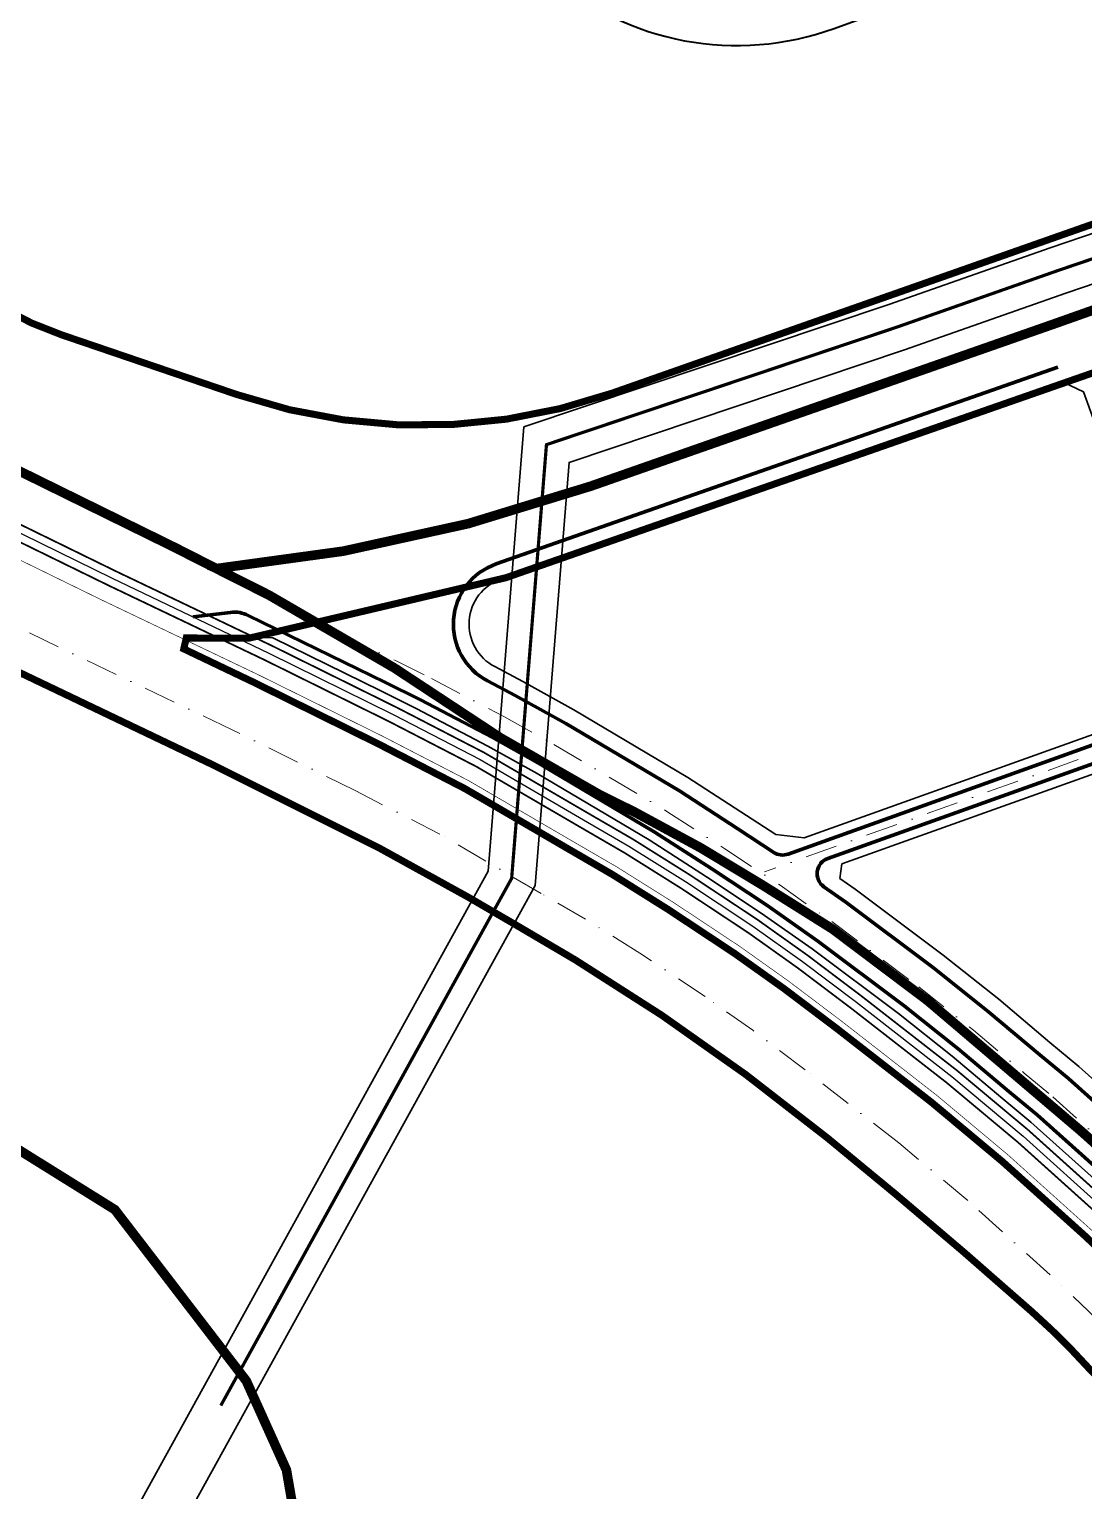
# Model space of a CAD drawing. Header units: millimetres. Extents: x 583747 to 595948, y 2304962 to 2309584.
# Drawn here: x 591019.2 to 591349.1, y 2307461.5 to 2307918.6 of the extents above; entities that cross this region are included whole.
import ezdxf

# ---------------------------------------------------------------- set-up
doc = ezdxf.new("R2010")
doc.units = ezdxf.units.MM
for name, pattern in [('CONTINOUS', [0]), ('DASHDOT', [1, 0.5, -0.25, 0, -0.25]), ('DASHED', [4.5, 3, -1.5]), ('PHANTOM2', [1.25, 0.625, -0.125, 0.125, -0.125, 0.125, -0.125]), ('RANHGIOI', [10, 6, -1.7, 0.6, -1.7]), ('RGXA', [10.3, 6, -2, 0.3, -2])]:
    doc.linetypes.add(name, pattern=pattern)
for name, color, linetype, lineweight in [('00_bo_sdd', 7, 'Continuous', 30), ('00_hanh lang DS', 255, 'Continuous', 30), ('00_o pho', 2, 'RANHGIOI', 13), ('00_tim_duong', 1, 'DASHDOT', 13), ('DUONG', 5, 'Continuous', 80), ('Duong sat do thi', 212, 'Continuous', 40), ('HE', 7, 'Continuous', 40), ('KT-DIEN110', 1, 'Continuous', 30), ('Rgphuong', 5, 'RGXA', 13), ('TREE1', 93, 'Continuous', 13)]:
    doc.layers.add(name, color=color, linetype=linetype, lineweight=lineweight)

# ---------------------------------------------------------------- blocks, each defined once
blk = doc.blocks.new('dfsdf')
at = {"layer": '00_bo_sdd'}
for p, q in [((11741.88, 12958.52), (11780.53, 12939.42)), ((11780.53, 12939.42), (11806.74, 12925.88)), ((11806.74, 12925.88), (11839.61, 12906.73)), ((11839.6, 12906.74), (11853.53, 12898.66)), ((11853.76, 12898.52), (11870.95, 12887.75)), ((11871.12, 12887.64), (11891.75, 12873.98)), ((11891.98, 12873.83), (11907.04, 12863.11)), ((11907.22, 12862.98), (11923.75, 12850.5)), ((11923.84, 12850.43), (11953.31, 12827.48)), ((11953.52, 12827.31), (11975.34, 12809.07)), ((11975.57, 12808.88), (12001.52, 12785.54))]:
    blk.add_line(p, q, dxfattribs=at)
blk.add_lwpolyline([(12031.59, 12952.68), (11914.1, 12910.64), (11905.21, 12911.7), (11896.12, 12917.68), (11877.73, 12929.57), (11842.05, 12950.72), (11826.1, 12959.6), (11817.3, 12964.2, -0.656169), (11819.3, 12991.65), (11995.1, 13053.18), (12001.52, 13050.14), (12034.59, 12959.07)], format="xyb", close=True, dxfattribs=at)
for points in [[(11720.72, 12973.32), (11720.2, 12971.03), (11721.56, 12968.22), (11741.78, 12958.57)], [(11720.75, 12973.32), (11747.83, 12973.16), (11781.61, 12956.67), (11792.73, 12951.1), (11815.17, 12939.36), (11830.59, 12930.77), (11865.62, 12910.01), (11883.56, 12898.42), (11900.7, 12887.14), (11916.61, 12875.96), (11943.58, 12855.72), (11960.42, 12842.35), (11976.27, 12829.02), (11985.04, 12821.74), (12004.88, 12803.99), (12023.87, 12786.2), (12043.76, 12766.34), (12070.73, 12738.36), (12089.93, 12717.96), (12108.04, 12698.97), (12131.22, 12674.74), (12144.4, 12660.87), (12151.78, 12653.76)], [(12070.15, 12837.04), (12040.72, 12808.78), (12033.46, 12808.73), (12020.41, 12820.95), (12000.06, 12839.16), (11991.01, 12846.67), (11974.98, 12860.16), (11957.64, 12873.93), (11930.12, 12894.57), (11925.32, 12897.95), (11925.94, 12902.51), (12035.57, 12941.73)]]:
    blk.add_lwpolyline(points, dxfattribs=at)
at = {"layer": '00_tim_duong', "ltscale": 20}
for points in [[(12510.82, 13117.98), (11901.7, 12900.02)], [(11727.31, 12994.67), (11731.58, 12992.77), (11786.27, 12966.08), (11797.51, 12960.45), (11820.16, 12948.6), (11835.82, 12939.88), (11871.15, 12918.94), (11889.3, 12907.21), (11906.61, 12895.82), (11922.78, 12884.45), (11950, 12864.03), (11967.07, 12850.48), (11983, 12837.08), (11991.9, 12829.69), (12011.97, 12811.73), (12031.17, 12793.75), (12051.25, 12773.69), (12078.33, 12745.61), (12097.55, 12725.18), (12115.64, 12706.22)]]:
    blk.add_lwpolyline(points, dxfattribs=at)
at = {"layer": 'DUONG', "flags": 128}
for points in [[(11993.53, 13057.85), (11817.74, 12996.32, 0.656169), (11815.07, 12959.72), (11823.72, 12955.2), (11839.56, 12946.38), (11875.1, 12925.32), (11893.39, 12913.49), (11904.63, 12906.1, 0.235607), (11909.06, 12905.57), (12034.49, 12950.45)], [(11722.95, 12979.79), (11734.65, 12981.17, -0.143674), (11740.2, 12980.22), (11782.94, 12959.36), (11794.09, 12953.77), (11816.59, 12942), (11832.08, 12933.37), (11867.2, 12912.56), (11885.2, 12900.93), (11902.39, 12889.62), (11918.37, 12878.38), (11945.42, 12858.09), (11962.32, 12844.68), (11978.19, 12831.32), (11987, 12824.01), (12006.9, 12806.2), (12025.95, 12788.36), (12045.9, 12768.44), (12072.9, 12740.43), (12092.11, 12720.03), (12110.21, 12701.04), (12133.39, 12676.81), (12146.53, 12662.98), (12161.01, 12649.05)], [(12068.33, 12828.47), (12042.57, 12803.73, -0.398781), (12031.56, 12803.66), (12017.03, 12817.27), (11996.8, 12835.37), (11987.81, 12842.83), (11971.81, 12856.29), (11954.58, 12869.97), (11927.19, 12890.52), (11920.28, 12895.38, -0.608009), (11921.47, 12904.17), (12036.43, 12945.31)]]:
    blk.add_lwpolyline(points, format="xyb", dxfattribs=at)
blk = doc.blocks.new('www')
at = {"layer": '00_hanh lang DS', "color": 7, "linetype": 'CONTINOUS', "lineweight": -3, "const_width": 0.2, "elevation": 0.837}
blk.add_lwpolyline([(18119.062, 14582.718), (18069.074, 14635.272), (18052.504, 14651.848), (18039.014, 14664.697), (18012.782, 14688.294), (17990.649, 14706.789), (17960.957, 14729.913), (17944.234, 14742.539), (17928.878, 14753.464), (17907.961, 14767.305), (17890.488, 14778.254), (17876.394, 14786.432), (17844.236, 14805.166), (17817.176, 14819.143), (17778.426, 14838.295), (17729.372, 14861.713), (17695.76, 14878.143)], dxfattribs=at)
at = {"layer": '00_o pho', "color": 2, "linetype": 'PHANTOM2', "ltscale": 10, "const_width": 2.2, "elevation": 0.837}
blk.add_lwpolyline([(17722.206, 15547.045), (17711.978, 15447.066), (17694.111, 15362.531), (17675.295, 15246.998), (17673.098, 15221.902), (17670.901, 15198.11), (17647.156, 15062.329, 0.3699612), (17716.712, 14944.675), (17771.706, 14925.95, 0.1677695), (17889.192, 14926.45), (18266.454, 15059.068), (18272.204, 15069.6), (18255.813, 15139.086), (18245.929, 15189.699), (18224.787, 15279.329, 0.1163427), (18177.591, 15373.802, 0.0377727), (18153.423, 15398.703), (18069.914, 15471.707, 0.0140726), (18043.359, 15493.635, 0.1319142), (17931.9, 15536.132), (17844.96, 15545.026), (17794.045, 15548.225), (17731.511, 15554.622)], format="xyb", close=True, dxfattribs=at)
at = {"layer": '00_o pho', "color": 2, "linetype": 'PHANTOM2', "ltscale": 10, "const_width": 2.2}
for points in [[(18392.199, 15055.777), (17855.798, 14868.674), (17796.402, 14854.701), (17820.856, 14840.502), (17853.964, 14818.697), (17885.137, 14800.822), (17896.061, 14795.414), (17916.727, 14784.226), (17935.996, 14772.627), (17958.145, 14758.73), (17987.786, 14736.415), (18035.769, 14695.637), (18066.016, 14668.497), (18081.847, 14651.905), (18144.112, 14587.486), (18205.088, 14523.41)], [(18066.016, 14668.497), (18035.769, 14695.637), (17987.786, 14736.415), (17958.145, 14758.73), (17935.996, 14772.627), (17916.727, 14784.226), (17896.061, 14795.414), (17885.137, 14800.822), (17853.964, 14818.697), (17820.856, 14840.502), (17796.402, 14854.701), (17775.424, 14849.766), (17755.816, 14849.835), (17755.036, 14846.417), (17777.278, 14835.798), (17815.99, 14816.665), (17842.968, 14802.731), (17875.069, 14784.03), (17889.126, 14775.873), (17906.531, 14764.967), (17927.382, 14751.169), (17942.67, 14740.293), (17959.346, 14727.703), (17988.985, 14704.619), (18011.045, 14686.186), (18037.212, 14662.648), (18050.65, 14649.848)]]:
    blk.add_lwpolyline(points, dxfattribs=at)
blk.add_lwpolyline([(18103.816, 14553.519), (18038.442, 14621.199, 0.0277803), (18020.325, 14639.182, 0.0109323), (17956.359, 14693.525, 0.0339533), (17877.505, 14749.168), (17859.036, 14760.04), (17844.07, 14768.759), (17816.051, 14784.219), (17764.693, 14809.892), (17681.818, 14849.457), (17672.306, 14851.629), (17662.569, 14851.663, 0.573884), (17658.188, 14844.223, -0.7239898), (17601.707, 14782.696, 0.4916499), (17594.723, 14778.963), (17589.349, 14746.611), (17628.644, 14735.9), (17681.373, 14703.472), (17733.461, 14671.046), (17774.585, 14617.507), (17787.157, 14589.625), (17795.406, 14541.849)], format="xyb", dxfattribs=at)
at = {"layer": '00_tim_duong', "ltscale": 20}
blk.add_lwpolyline([(18524.475, 14129.613), (18210.832, 14459.2), (18112.838, 14562.171), (18040.568, 14636.94), (18026.138, 14650.685), (18000.365, 14673.868), (17978.748, 14691.932), (17949.427, 14714.768), (17933.033, 14727.145), (17918.157, 14737.728), (17897.704, 14751.262), (17880.705, 14761.914), (17866.876, 14769.939), (17835.121, 14788.438), (17808.639, 14802.116), (17770.156, 14821.136), (17670.231, 14868.84)], dxfattribs=at)
at = {"layer": 'Duong sat do thi', "linetype": 'CONTINOUS', "lineweight": -3, "const_width": 0.5, "elevation": 0.837}
for points in [[(17700.083, 14887.214), (17733.69, 14870.785), (17782.764, 14847.358), (17821.654, 14828.136), (17849.018, 14814.003), (17881.389, 14795.145), (17895.622, 14786.886), (17913.343, 14775.781), (17934.505, 14761.778), (17950.115, 14750.673), (17967.011, 14737.917), (17996.897, 14714.641), (18019.302, 14695.919), (18045.776, 14672.105), (18059.457, 14659.073), (18076.202, 14642.322), (18126.271, 14589.683), (18164.136, 14549.989)], [(17700.115, 14887.146), (17733.722, 14870.717), (17782.796, 14847.29), (17821.686, 14828.068), (17849.051, 14813.935), (17881.421, 14795.077), (17895.654, 14786.818), (17913.376, 14775.713), (17934.537, 14761.71), (17950.147, 14750.605), (17967.043, 14737.849), (17996.929, 14714.573), (18019.334, 14695.851), (18045.808, 14672.037), (18059.49, 14659.005), (18076.234, 14642.254), (18126.303, 14589.615), (18164.168, 14549.921)], [(18160.544, 14546.511), (18122.651, 14586.235), (18072.622, 14638.831), (18055.965, 14655.494), (18042.379, 14668.435), (18016.025, 14692.14), (17993.757, 14710.749), (17963.968, 14733.949), (17947.158, 14746.64), (17931.675, 14757.655), (17910.636, 14771.577), (17893.039, 14782.604), (17878.875, 14790.823), (17846.611, 14809.619), (17819.399, 14823.673), (17780.579, 14842.86), (17731.515, 14866.283), (17697.906, 14882.713)], [(18160.576, 14546.443), (18122.683, 14586.167), (18072.654, 14638.763), (18055.997, 14655.426), (18042.411, 14668.367), (18016.058, 14692.072), (17993.789, 14710.681), (17964, 14733.881), (17947.191, 14746.572), (17931.707, 14757.587), (17910.668, 14771.509), (17893.071, 14782.536), (17878.907, 14790.755), (17846.643, 14809.551), (17819.431, 14823.605), (17780.611, 14842.792), (17731.547, 14866.215), (17697.938, 14882.644)]]:
    blk.add_lwpolyline(points, dxfattribs=at)
at = {"layer": 'Duong sat do thi', "linetype": 'CONTINOUS', "lineweight": -3, "elevation": 0.837}
blk.add_lwpolyline([(17698.994, 14884.963), (17732.603, 14868.534), (17781.671, 14845.109), (17820.526, 14825.905), (17847.815, 14811.811), (17880.132, 14792.984), (17894.331, 14784.745), (17911.99, 14773.679), (17933.09, 14759.717), (17948.637, 14748.657), (17965.489, 14735.933), (17995.327, 14712.695), (18017.663, 14694.03), (18044.078, 14670.27), (18057.711, 14657.284), (18074.412, 14640.576), (18124.461, 14587.959), (18162.34, 14548.25)], dxfattribs=at)
at = {"layer": 'HE'}
blk.add_lwpolyline([(17794.012, 15548.293), (17801.576, 15538.976), (17765.639, 15198.057, 0.2440495), (17795.575, 15121.719), (17869.478, 15057.118, 0.2733706), (17958.492, 15040.494), (18245.222, 15144.855), (18255.781, 15139.154), (18272.172, 15069.668), (18266.422, 15059.136), (18082.765, 14994.234), (18019.039, 14971.98), (17889.16, 14926.518, -0.1677695), (17771.674, 14926.018), (17716.68, 14944.743, -0.3699613), (17647.124, 15062.397), (17670.869, 15196.874), (17675.263, 15247.066), (17690.504, 15337.607), (17694.079, 15362.599), (17706.417, 15422.57), (17711.946, 15447.134), (17722.174, 15547.113), (17731.479, 15554.69)], format="xyb", close=True, dxfattribs=at)
at = {"layer": 'HE', "elevation": 0.837}
blk.add_lwpolyline([(17794.012, 15548.293), (17801.576, 15538.976), (17765.639, 15198.057, 0.2440495), (17795.575, 15121.719), (17869.478, 15057.118, 0.2733706), (17958.492, 15040.494), (18245.222, 15144.855), (18255.781, 15139.154), (18272.172, 15069.668), (18266.422, 15059.136), (18082.765, 14994.234), (18019.039, 14971.98), (17889.16, 14926.518, -0.1677695), (17771.674, 14926.018), (17716.68, 14944.743, -0.3699613), (17647.124, 15062.397), (17670.869, 15196.874), (17675.263, 15247.066), (17690.504, 15337.607), (17694.079, 15362.599), (17706.417, 15422.57), (17711.946, 15447.134), (17722.174, 15547.113), (17731.479, 15554.69)], format="xyb", close=True, dxfattribs=at)
at = {"layer": 'KT-DIEN110'}
for points in [[(18677.387, 15200.071), (18573.649, 15165.936), (18498.84, 15141.764), (18431.149, 15115.953), (18373.962, 15095.217), (18292.038, 15065.451), (18166.531, 15020.825), (18086.511, 14992.373), (18026.076, 14971.831), (17975.65, 14954.125), (17861.436, 14915.833), (17850.274, 14776.862), (17742.039, 14580.76), (17681.495, 14478.255), (17610.228, 14346.213), (17547.197, 14292.581), (17532.486, 14280.064), (17445.025, 14205.646), (17252.812, 14041.935), (17173.549, 14187.634)], [(18992.516, 15238.304), (18946.796, 15294.176), (18849.017, 15259.751), (18799.121, 15242.186), (18755.31, 15226.374), (18677.387, 15200.071), (18573.649, 15165.936), (18498.84, 15141.764), (18431.149, 15115.953), (18373.962, 15095.217), (18292.038, 15065.451), (18166.531, 15020.825), (18086.511, 14992.373), (18026.076, 14971.831), (17975.65, 14954.125), (17861.436, 14915.833), (17850.274, 14776.862), (17742.039, 14580.76), (17720.196, 14543.779)], [(17287.393, 13640.278), (17272.077, 14006.524), (17270.674, 14009.102), (17297.893, 14060.627), (17454.746, 14194.222), (17542.207, 14268.64), (17556.918, 14281.157), (17622.092, 14336.612), (17694.558, 14470.876), (17755.065, 14573.32), (17864.967, 14772.441), (17875.595, 14904.76), (17980.519, 14939.937), (18030.974, 14957.653), (18091.437, 14978.204), (18171.556, 15006.692), (18297.112, 15051.335), (18379.085, 15081.119), (18436.378, 15101.893), (18503.822, 15127.61), (18578.299, 15151.675)], [(17287.393, 13640.278), (17272.077, 14006.524), (17270.674, 14009.102), (17297.893, 14060.627), (17454.746, 14194.222), (17542.207, 14268.64), (17556.918, 14281.157), (17622.092, 14336.612), (17694.558, 14470.876), (17755.065, 14573.32), (17864.967, 14772.441), (17875.595, 14904.76), (17980.519, 14939.937), (18030.974, 14957.653), (18091.437, 14978.204), (18171.556, 15006.692), (18297.112, 15051.335), (18379.085, 15081.119), (18436.378, 15101.893), (18503.822, 15127.61), (18578.299, 15151.675)]]:
    blk.add_lwpolyline(points, dxfattribs=at)
at = {"layer": 'KT-DIEN110', "const_width": 1}
blk.add_lwpolyline([(18169.043, 15013.758), (18088.974, 14985.289), (18028.525, 14964.742), (17978.085, 14947.031), (17868.515, 14910.296), (17857.621, 14774.651), (17766.622, 14609.78)], dxfattribs=at)
at = {"layer": 'Rgphuong', "color": 6, "linetype": 'DASHED', "ltscale": 2, "const_width": 3, "flags": 128}
blk.add_lwpolyline([(17765.245, 14871.542, 0.060164), (17882.339, 14897.299), (18027.487, 14948.105), (18547.047, 15132.112)], format="xyb", dxfattribs=at)
for points in [[(18549.734, 14152.098), (18515.308, 14184.878), (18474.497, 14227.103), (18444.04, 14258.975), (18394.884, 14306.889), (18301.726, 14398.86), (18293.107, 14410.16), (18274.014, 14438.585), (18250.869, 14464.66), (18250.869, 14464.66), (18223.081, 14495.502), (18222.526, 14496.468), (18205.088, 14523.41), (18144.112, 14587.486), (18081.847, 14651.905), (18066.016, 14668.497), (18035.769, 14695.637), (18035.769, 14695.637), (18035.769, 14695.637), (17987.786, 14736.415), (17987.786, 14736.415), (17987.786, 14736.415), (17958.145, 14758.73), (17935.996, 14772.627), (17916.727, 14784.226), (17896.061, 14795.414), (17885.137, 14800.822), (17853.964, 14818.697), (17820.856, 14840.502), (17781.73, 14863.22), (17750.678, 14878.896), (17753.543, 14877.487), (17671.988, 14917.588), (17598.355, 14956.376), (17568.445, 14924.363), (17514.95, 14881.47), (17493.145, 14871.294), (17505.606, 14821.321), (17514.581, 14752.127)], [(16049.25, 14434.099), (16054.646, 14433.218), (16138.847, 14402.888), (16193.402, 14383.265), (16251.597, 14362.332), (16359.532, 14304.838), (16526.597, 14198.154), (16570.558, 14172.646), (16603.182, 14166.573), (16635.491, 14175.172), (16671.147, 14194.854), (16710.594, 14225.606), (16710.594, 14225.606), (16760.758, 14264.876), (16773.599, 14274.929), (16808.09, 14297), (16836.197, 14314.986), (16887.924, 14347.597), (16936.956, 14391.853), (16976.328, 14436.624), (17010.799, 14475.764), (17060.868, 14533.526), (17091.676, 14569.067), (17109.718, 14583.723), (17174.761, 14630.368), (17207.97, 14654.7), (17227.466, 14665.036), (17255.739, 14675.101), (17259.028, 14676.186), (17310.147, 14701.367), (17396.915, 14729.763), (17455.151, 14745.726), (17462.766, 14747.814), (17514.581, 14752.127), (17575.642, 14750.347), (17628.644, 14735.9), (17681.373, 14703.472), (17733.461, 14671.046), (17774.585, 14617.507), (17787.157, 14589.625), (17795.406, 14541.849), (17775.102, 14274.762), (17777.203, 14227.533), (17791.69, 14176.363), (17822.797, 14125.745), (17857.681, 14093.849), (17919.519, 14058.746), (18008.132, 14026.129), (18077.345, 13997.669), (18147.509, 13984.561), (18151.929, 13983.735), (18278.008, 13993.206), (18330.93, 14016.691), (18344.981, 14020.982), (18358.111, 14026.665)]]:
    blk.add_lwpolyline(points, dxfattribs=at)
at = {"layer": 'HE', "lineweight": 40}
blk.add_blockref('dfsdf', (6035.032, 1876.669), dxfattribs=at)

msp = doc.modelspace()

# ---------------------------------------------------------------- block references
at = {"layer": 'TREE1'}
msp.add_blockref('www', (573312.5, 2292878.35), dxfattribs=at)

doc.saveas('drawing.dxf')
